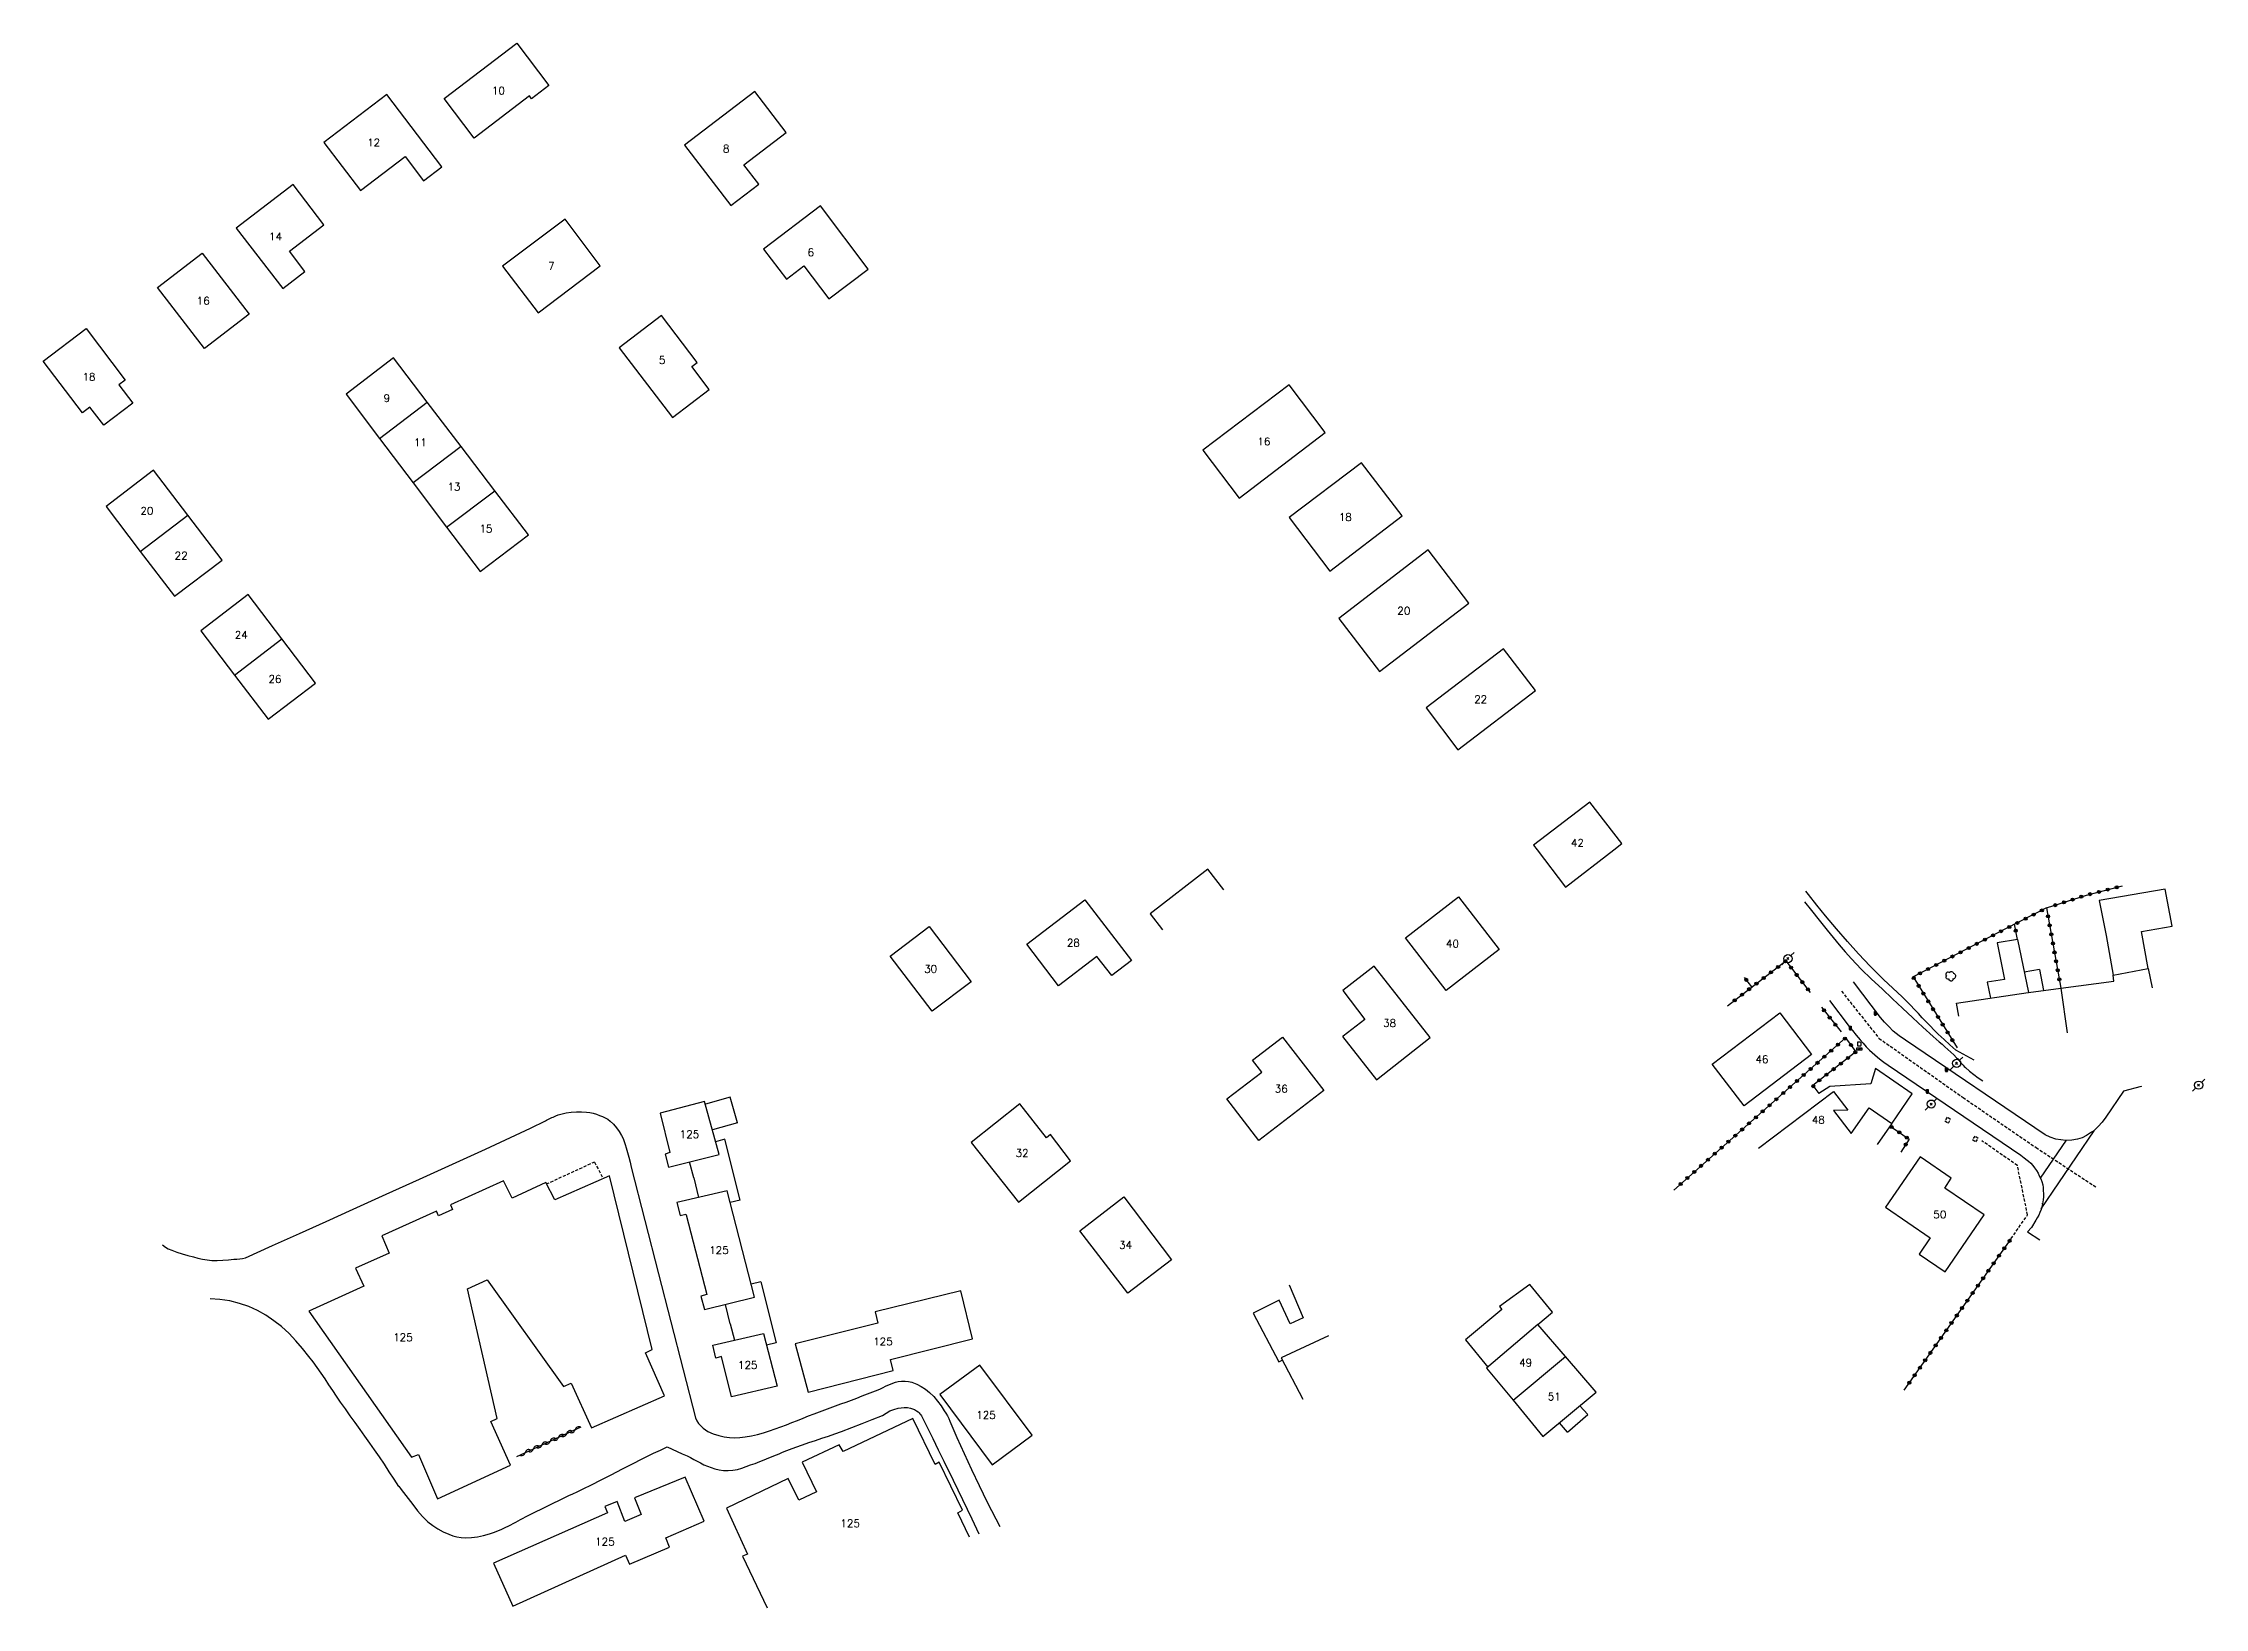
# Model space of a CAD drawing. Header units: millimetres. Extents: x 75126 to 76000, y 157000 to 157993.
# Drawn here: x 75315.3 to 75669.9, y 157546.6 to 157803.4 of the extents above; entities that cross this region are included whole.
import ezdxf
from ezdxf.enums import TextEntityAlignment as Align

# ---------------------------------------------------------------- set-up
doc = ezdxf.new("R2010")
doc.units = ezdxf.units.MM
doc.linetypes.add('DASHED', pattern=[0.75, 0.5, -0.25])
doc.layers.get('0').update_dxf_attribs({"linetype": 'CONTINUOUS'})
for name, color, linetype in [('W0001', 6, 'DASHED'), ('W0008', 7, 'CONTINUOUS'), ('W0017', 7, 'CONTINUOUS'), ('W0020', 2, 'CONTINUOUS'), ('W0071', 7, 'CONTINUOUS'), ('W0101', 7, 'CONTINUOUS'), ('W0104', 1, 'CONTINUOUS'), ('W0112', 1, 'DASHED'), ('W0300', 7, 'CONTINUOUS'), ('W0310', 3, 'CONTINUOUS'), ('W0323', 7, 'CONTINUOUS'), ('W0401', 7, 'CONTINUOUS'), ('W0438', 7, 'CONTINUOUS'), ('W0473', 7, 'CONTINUOUS'), ('W0991', 7, 'CONTINUOUS'), ('W1102', 7, 'CONTINUOUS')]:
    doc.layers.add(name, color=color, linetype=linetype)
doc.styles.get("Standard").update_dxf_attribs({"font": 'romans.shx', "width": 0.85})

# ---------------------------------------------------------------- blocks, each defined once
blk = doc.blocks.new('T473')
for p, q in [((-0.166667, 0.166667), (0.166667, -0.166667)), ((-0.166667, -0.166667), (0.166667, 0.166667)), ((0.500001, 0.500001), (1.000002, 1.000002)), ((-1.000002, -1.000002), (-0.500001, -0.500001))]:
    blk.add_line(p, q)
blk.add_ellipse((0, 0), major_axis=(0.471405, 0.471405), ratio=1, start_param=5.4977871438, end_param=11.780972451)
blk = doc.blocks.new('T300')
for p, q in [((-0.8, 0.51), (-0.86, 0.34)), ((-0.86, 0.34), (-0.86, 0.17)), ((-0.86, 0.17), (-0.74, 0.06)), ((-0.69, 0.63), (-0.8, 0.51)), ((-0.8, -0.06), (-0.74, 0.06)), ((-0.74, 0.06), (-0.69, 0.11)), ((-0.57, 0.69), (-0.69, 0.63)), ((-0.46, 0.69), (-0.57, 0.69)), ((-0.29, 0.63), (-0.46, 0.69)), ((-0.29, 0.63), (-0.17, 0.74)), ((-0.23, 0.57), (-0.29, 0.63)), ((-0.17, 0.74), (-0.06, 0.8)), ((-0.06, 0.8), (0.06, 0.8)), ((0.06, 0.8), (0.23, 0.74)), ((0.23, 0.74), (0.34, 0.63)), ((0.34, 0.63), (0.4, 0.51)), ((0.46, 0.46), (0.34, 0.46)), ((0.4, 0.51), (0.4, 0.46)), ((0.57, 0.4), (0.46, 0.46)), ((0.57, 0.4), (0.69, 0.29)), ((0.69, 0.29), (0.74, 0.17)), ((0.74, 0.06), (0.69, -0.17)), ((0.74, 0.17), (0.74, 0.06)), ((-0.8, -0.17), (-0.8, -0.06)), ((-0.8, -0.23), (-0.8, -0.17)), ((-0.74, -0.34), (-0.8, -0.23)), ((-0.69, -0.4), (-0.74, -0.34)), ((-0.51, -0.46), (-0.69, -0.4)), ((-0.4, -0.46), (-0.51, -0.46)), ((-0.4, -0.46), (-0.34, -0.46)), ((-0.34, -0.46), (-0.34, -0.4)), ((-0.34, -0.51), (-0.34, -0.46)), ((-0.29, -0.63), (-0.34, -0.51)), ((-0.17, -0.74), (-0.29, -0.63)), ((-0.06, -0.8), (-0.17, -0.74)), ((0.06, -0.8), (-0.06, -0.8)), ((0.17, -0.74), (0.06, -0.8)), ((0.23, -0.69), (0.17, -0.74)), ((0.29, -0.46), (0.23, -0.46)), ((0.29, -0.63), (0.23, -0.69)), ((0.46, -0.4), (0.29, -0.46)), ((0.34, -0.51), (0.29, -0.63)), ((0.34, -0.51), (0.34, -0.46)), ((0.57, -0.34), (0.46, -0.4)), ((0.63, -0.29), (0.57, -0.34)), ((0.69, -0.17), (0.63, -0.29))]:
    blk.add_line(p, q)
blk = doc.blocks.new('T401')
for p, q in [((-0.3, 0.3), (0, 0.3)), ((-0.3, -0.25), (-0.3, 0.3)), ((-0.3, 0.15), (0, 0.15)), ((-0.3, 0), (0, 0)), ((0, 0.3), (0, -0.25)), ((-0.3, -0.15), (0, -0.15)), ((-0.3, -0.25), (-0.3, -0.3)), ((-0.3, -0.3), (0, -0.3)), ((0, -0.3), (0, -0.25))]:
    blk.add_line(p, q)
blk = doc.blocks.new('T438')
for p, q in [((-0.4, 0.2), (0.4, 0.2)), ((-0.4, -0.2), (-0.4, 0.2)), ((0.15, 1.1), (-0.3, 1.1)), ((-0.3, 1.1), (-0.3, 0.5)), ((-0.3, 0.5), (0.15, 0.5)), ((0.3, 0.65), (0.3, 0.95)), ((0.4, 0.2), (0.4, -0.2))]:
    blk.add_line(p, q)
at = {"flags": 128}
for points in [[(-0.4, -0.2), (0.4, 0.2)], [(0.4, -0.2), (-0.4, -0.2)]]:
    blk.add_lwpolyline(points, dxfattribs=at)
for centre, major_axis, start_param, end_param in [((0.15, 0.95), (0.106, -0.106), 0.785398, 2.356194), ((0.15, 0.65), (0.106, 0.106), 3.926991, 5.497787)]:
    blk.add_ellipse(centre, major_axis=major_axis, ratio=1, start_param=start_param, end_param=end_param)
blk = doc.blocks.new('t323o')
at = {"color": 0, "linetype": 'Continuous'}
for radius in [0.25, 0.15]:
    blk.add_circle((0, 0), radius, dxfattribs=at)
blk = doc.blocks.new('t310o')
at = {"color": 0, "linetype": 'Continuous'}
for centre, start, end in [((-0.5, 0.38), 216.8699, 323.1304), ((0.5, -0.37), 36.8699, 143.1303)]:
    blk.add_arc(centre, 0.625, start, end, dxfattribs=at)

msp = doc.modelspace()

# ---------------------------------------------------------------- linework, layer by layer
at = {"layer": 'W0001'}
msp.add_lwpolyline([(75610.32, 157647.79), (75616.48, 157640.06), (75630.27, 157630.35), (75642.24, 157622.14), (75652.07, 157615.66)], dxfattribs=at)
at = {"layer": 'W0008'}
for points in [[(75659.5, 157632.19), (75659.47, 157632.14), (75656.6, 157631.41), (75653.69, 157627.13), (75653.69, 157627.13), (75653.11, 157626.31), (75652.45, 157625.57), (75651.7, 157624.89), (75651.36, 157624.64), (75650.54, 157624.1), (75649.78, 157623.74), (75649.05, 157623.51), (75648.09, 157623.33), (75647.15, 157623.3), (75646.32, 157623.38), (75645.47, 157623.51), (75644.55, 157623.83), (75643.72, 157624.2), (75620.82, 157639.74), (75619.79, 157640.47), (75618.81, 157641.24), (75618.07, 157641.98), (75618.06, 157641.98), (75617.35, 157642.74), (75616.72, 157643.49), (75612.29, 157649.31)], [(75608.35, 157646.26), (75611.59, 157642.01), (75612.11, 157641.34), (75612.73, 157640.56), (75613.38, 157639.82), (75613.85, 157639.26), (75614.38, 157638.67), (75614.91, 157638.13), (75615.33, 157637.71), (75616.23, 157636.96), (75616.81, 157636.5), (75617.26, 157636.15), (75617.98, 157635.66), (75639.73, 157620.87), (75640.27, 157620.46), (75640.76, 157620.08), (75640.98, 157619.92), (75641.36, 157619.58), (75641.71, 157619.21), (75642.01, 157618.8), (75642.34, 157618.4), (75642.59, 157617.94), (75642.77, 157617.52), (75643, 157617.02), (75643.17, 157616.56), (75643.35, 157616.04), (75643.43, 157615.6), (75643.43, 157615.09), (75643.48, 157614.56), (75643.45, 157614.04), (75643.43, 157613.54), (75643.29, 157612.9), (75643.29, 157613.02), (75643.23, 157612.52), (75643.09, 157611.98), (75642.88, 157611.48), (75642.68, 157611.03), (75642.45, 157610.6), (75642.21, 157610.2), (75641.48, 157609.01), (75640.84, 157608.32)], [(75640.84, 157608.32), (75642.87, 157607)]]:
    msp.add_lwpolyline(points, dxfattribs=at)
at = {"layer": 'W0017'}
for points in [[(75618.63, 157626.15), (75621.91, 157630.97), (75615.87, 157635.11), (75615.11, 157632.58), (75608.43, 157632.18), (75606.62, 157631.03)], [(75348.43, 157604.06), (75352.86, 157606.05), (75357.28, 157608.04), (75361.7, 157610.03), (75366.12, 157612.02), (75371.55, 157614.48), (75376.97, 157616.93), (75382.4, 157619.4), (75387.81, 157621.89), (75390.28, 157623.03), (75392.74, 157624.18), (75395.2, 157625.34), (75397.65, 157626.51), (75397.86, 157626.62), (75398.07, 157626.72), (75398.28, 157626.83), (75398.49, 157626.94), (75398.7, 157627.05), (75398.92, 157627.15), (75399.13, 157627.25), (75399.35, 157627.34), (75399.77, 157627.49), (75400.19, 157627.63), (75400.63, 157627.74), (75401.06, 157627.83), (75401.9, 157627.94), (75402.74, 157628.01), (75403.58, 157628.02), (75404.42, 157627.97), (75404.96, 157627.89), (75405.5, 157627.77), (75406.02, 157627.61), (75406.54, 157627.42), (75407, 157627.24), (75407.45, 157627.03), (75407.89, 157626.79), (75408.29, 157626.49), (75408.85, 157625.97), (75409.33, 157625.39), (75409.76, 157624.77), (75410.15, 157624.13), (75410.39, 157623.64), (75410.57, 157623.14), (75410.74, 157622.63), (75410.9, 157622.12), (75411.13, 157621.33), (75411.36, 157620.54), (75411.56, 157619.74), (75411.74, 157618.94)], [(75411.74, 157618.94), (75416.19, 157601.42), (75422.27, 157577.81)], [(75334.84, 157606.16), (75335.32, 157605.77), (75335.32, 157605.77), (75335.77, 157605.53), (75336.37, 157605.28), (75337.17, 157604.99), (75338.07, 157604.68), (75338.98, 157604.42), (75339.89, 157604.18), (75340.63, 157604), (75341.38, 157603.84), (75342.13, 157603.71), (75342.9, 157603.63), (75343.81, 157603.61), (75344.72, 157603.66), (75345.63, 157603.74), (75346.53, 157603.81), (75347.01, 157603.85), (75347.49, 157603.89), (75347.96, 157603.94), (75348.43, 157604.06)], [(75373.62, 157566.51), (75372.83, 157567.73), (75372.04, 157568.95), (75371.23, 157570.16), (75370.41, 157571.37), (75369.63, 157572.51), (75368.84, 157573.64), (75368.04, 157574.76), (75367.24, 157575.89), (75366.44, 157577.01), (75365.63, 157578.13), (75364.84, 157579.25), (75364.04, 157580.38), (75363.39, 157581.32), (75362.76, 157582.26), (75362.13, 157583.21), (75361.5, 157584.16), (75360.86, 157585.1), (75360.21, 157586.04), (75359.54, 157586.96), (75358.84, 157587.86), (75357.8, 157589.15), (75356.73, 157590.42), (75355.59, 157591.64), (75354.35, 157592.77), (75353.11, 157593.73), (75351.8, 157594.62), (75350.42, 157595.39), (75348.98, 157596.05), (75347.44, 157596.57), (75345.86, 157596.97), (75344.26, 157597.22), (75342.64, 157597.34)], [(75422.27, 157577.78), (75422.5, 157577.3), (75422.79, 157576.85), (75423.13, 157576.45), (75423.53, 157576.09), (75424.33, 157575.57), (75425.19, 157575.17), (75426.09, 157574.88), (75427, 157574.67), (75427.86, 157574.55), (75428.72, 157574.52), (75429.58, 157574.57), (75430.43, 157574.65), (75431.45, 157574.82), (75432.46, 157575.06), (75433.45, 157575.35), (75434.43, 157575.66), (75435.36, 157575.96), (75436.29, 157576.29), (75437.2, 157576.64), (75438.11, 157577), (75439.02, 157577.37), (75439.92, 157577.73), (75440.83, 157578.09), (75441.74, 157578.45), (75442.62, 157578.77), (75443.49, 157579.09), (75444.37, 157579.42), (75445.25, 157579.74), (75446.12, 157580.06), (75447, 157580.38), (75447.87, 157580.7), (75448.74, 157581.03), (75449.62, 157581.37), (75450.5, 157581.71), (75451.37, 157582.05), (75452.25, 157582.4), (75452.65, 157582.57), (75453.05, 157582.76), (75453.45, 157582.96), (75453.84, 157583.15), (75454.25, 157583.33), (75454.67, 157583.5), (75455.09, 157583.63), (75455.53, 157583.73), (75456.1, 157583.79), (75456.67, 157583.8), (75457.23, 157583.74), (75457.79, 157583.62), (75458.58, 157583.33), (75459.32, 157582.94), (75460.02, 157582.48), (75460.68, 157581.96), (75461.38, 157581.28), (75462, 157580.54), (75462.57, 157579.75), (75463.11, 157578.95), (75463.37, 157578.55), (75463.61, 157578.13), (75463.83, 157577.7), (75464.03, 157577.26)], [(75452.96, 157578.18), (75453.55, 157578.58), (75454.17, 157578.91), (75454.83, 157579.17), (75455.51, 157579.36), (75456.02, 157579.45), (75456.54, 157579.48), (75457.06, 157579.46), (75457.58, 157579.37), (75457.91, 157579.27), (75458.22, 157579.13), (75458.52, 157578.96), (75458.8, 157578.76), (75458.96, 157578.62), (75459.11, 157578.46), (75459.24, 157578.29), (75459.35, 157578.1)], [(75417.63, 157573.01), (75418.45, 157572.64), (75419.26, 157572.27), (75420.07, 157571.9), (75420.89, 157571.53), (75421.45, 157571.26), (75422, 157570.97), (75422.55, 157570.67), (75423.1, 157570.38), (75423.66, 157570.1), (75424.24, 157569.84), (75424.83, 157569.61), (75425.43, 157569.42), (75426.16, 157569.26), (75426.9, 157569.17), (75427.65, 157569.14), (75428.4, 157569.18), (75429.15, 157569.31), (75429.88, 157569.54), (75430.59, 157569.79), (75431.3, 157570.05), (75432.06, 157570.32), (75432.81, 157570.6), (75433.57, 157570.9), (75434.32, 157571.2), (75434.74, 157571.37), (75435.16, 157571.54), (75435.58, 157571.72), (75436, 157571.9), (75436.42, 157572.08), (75436.84, 157572.25), (75437.27, 157572.43), (75437.69, 157572.59), (75438.75, 157572.98), (75439.82, 157573.36), (75440.89, 157573.73), (75441.96, 157574.08), (75443.03, 157574.44), (75444.1, 157574.8), (75445.17, 157575.17), (75446.23, 157575.56), (75447.92, 157576.19), (75449.61, 157576.84), (75451.29, 157577.5), (75452.96, 157578.18)], [(75459.35, 157578.1), (75460.27, 157576.26), (75461.2, 157574.41), (75462.11, 157572.55), (75463.02, 157570.7), (75464.56, 157567.55), (75466.08, 157564.39), (75467.6, 157561.23), (75468.79, 157558.75)], [(75464.03, 157577.23), (75465.18, 157574.58), (75466.36, 157571.94), (75467.56, 157569.32), (75468.8, 157566.71), (75470.16, 157563.94), (75471.56, 157561.19), (75472.21, 157559.94)], [(75373.6, 157566.55), (75373.97, 157566.04), (75374.35, 157565.53), (75374.74, 157565.03), (75375.13, 157564.53), (75375.89, 157563.55), (75376.65, 157562.55), (75377.46, 157561.59), (75378.36, 157560.72), (75379.16, 157560.11), (75380.01, 157559.56), (75380.89, 157559.09), (75381.81, 157558.68), (75382.47, 157558.45), (75383.14, 157558.27), (75383.82, 157558.15), (75384.52, 157558.09), (75385.53, 157558.13), (75386.53, 157558.26), (75387.51, 157558.48), (75388.48, 157558.73), (75389.16, 157558.95), (75389.84, 157559.22), (75390.5, 157559.52), (75391.15, 157559.82), (75391.57, 157560.02), (75391.97, 157560.23), (75392.38, 157560.44), (75392.78, 157560.66), (75393.18, 157560.88), (75393.59, 157561.1), (75393.99, 157561.31), (75394.4, 157561.52), (75395.83, 157562.25), (75397.27, 157562.96), (75398.72, 157563.67), (75400.16, 157564.37), (75400.83, 157564.7), (75401.51, 157565.02), (75402.18, 157565.34), (75402.85, 157565.65), (75403.53, 157565.97), (75404.2, 157566.3), (75404.87, 157566.62), (75405.54, 157566.95), (75406.5, 157567.43), (75407.46, 157567.93), (75408.42, 157568.42), (75409.37, 157568.92), (75410.33, 157569.43), (75411.29, 157569.92), (75412.25, 157570.42), (75413.21, 157570.9), (75414.31, 157571.44), (75415.41, 157571.97), (75416.52, 157572.49), (75417.63, 157573.01)]]:
    msp.add_lwpolyline(points, dxfattribs=at)
at = {"layer": 'W0020'}
for points in [[(75642.95, 157617.14), (75647.23, 157623.33)], [(75651.7, 157624.87), (75643.02, 157612.07)]]:
    msp.add_lwpolyline(points, dxfattribs=at)
at = {"layer": 'W0071'}
for points in [[(75632.07, 157636.5), (75629.1, 157638.11), (75628.12, 157638.98), (75627.15, 157639.86), (75626.2, 157640.77), (75625.53, 157641.42), (75624.88, 157642.09), (75624.23, 157642.77), (75623.58, 157643.45), (75622.94, 157644.13), (75622.3, 157644.81), (75621.65, 157645.48), (75620.99, 157646.15), (75620.25, 157646.88), (75619.5, 157647.6), (75618.74, 157648.31), (75617.98, 157649.02), (75617.23, 157649.73), (75616.48, 157650.45), (75615.74, 157651.18), (75615.01, 157651.93), (75613.13, 157653.93), (75611.29, 157655.97), (75609.49, 157658.05), (75607.72, 157660.14), (75606.29, 157661.89), (75604.89, 157663.66), (75604.46, 157664.22)], [(75604.27, 157662.48), (75605.4, 157661.04), (75606.67, 157659.43), (75607.96, 157657.83), (75608.94, 157656.62), (75609.91, 157655.42), (75610.91, 157654.24), (75611.94, 157653.08), (75613.57, 157651.4), (75615.26, 157649.77), (75616.97, 157648.16), (75618.68, 157646.55), (75620.34, 157645), (75622, 157643.45), (75623.68, 157641.91), (75625.36, 157640.37), (75625.84, 157639.94), (75626.32, 157639.51), (75626.81, 157639.08), (75627.3, 157638.65), (75627.79, 157638.22), (75628.27, 157637.78), (75628.74, 157637.34), (75629.2, 157636.88), (75629.39, 157636.69), (75629.57, 157636.48), (75629.74, 157636.27), (75629.91, 157636.06), (75630.08, 157635.86), (75630.26, 157635.65), (75630.45, 157635.45), (75630.65, 157635.27), (75631.33, 157634.69), (75632.05, 157634.15), (75632.75, 157633.59), (75633.5, 157633.06)]]:
    msp.add_lwpolyline(points, dxfattribs=at)
at = {"layer": 'W0101'}
for points in [[(75392.96, 157803.35), (75398.24, 157796.42), (75395.38, 157794.23), (75395.02, 157794.71), (75385.96, 157787.79), (75381.02, 157794.26)], [(75430.23, 157783.42), (75437.15, 157788.69), (75432.02, 157795.41), (75420.49, 157786.61), (75428.06, 157776.7), (75432.67, 157780.24)], [(75374.62, 157784.76), (75377.65, 157780.78), (75380.66, 157783.07), (75371.65, 157794.93), (75361.31, 157787.07), (75367.3, 157779.19)], [(75354.55, 157763.11), (75358.17, 157765.91), (75355.65, 157769.25), (75361.29, 157773.58), (75356.25, 157780.17), (75346.9, 157773.02)], [(75396.45, 157759.09), (75406.66, 157766.84), (75400.88, 157774.5), (75390.62, 157766.77)], [(75442.78, 157776.67), (75433.43, 157769.55), (75437.19, 157764.63), (75440.05, 157766.82), (75444.15, 157761.4), (75450.63, 157766.3)], [(75349.02, 157758.9), (75341.69, 157753.27), (75334, 157763.28), (75341.33, 157768.91)], [(75328.72, 157748.07), (75327.68, 157747.28), (75329.94, 157744.31), (75325.18, 157740.68), (75322.91, 157743.66), (75321.72, 157742.72), (75315.26, 157751.18), (75322.29, 157756.53)], [(75409.74, 157753.35), (75418.49, 157741.92), (75424.55, 157746.52), (75421.7, 157750.29), (75422.58, 157750.96), (75416.72, 157758.68)], [(75511.51, 157728.72), (75525.6, 157739.48), (75519.68, 157747.29), (75505.52, 157736.55)], [(75538.22, 157725.78), (75531.54, 157734.49), (75519.71, 157725.52), (75526.39, 157716.71)], [(75534.52, 157700.25), (75549.18, 157711.46), (75542.49, 157720.2), (75527.84, 157708.98)], [(75547.39, 157687.42), (75560.09, 157697.13), (75554.88, 157703.96), (75542.15, 157694.27)], [(75493.82, 157652.85), (75490.57, 157650.35), (75488.14, 157653.51), (75481.86, 157648.7), (75476.65, 157655.49), (75486.16, 157662.78)], [(75545.43, 157647.93), (75538.8, 157656.53), (75547.5, 157663.26), (75554.16, 157654.65)], [(75467.49, 157649.36), (75461.14, 157644.51), (75454.24, 157653.53), (75460.6, 157658.39)], [(75533.64, 157651.89), (75528.48, 157647.92), (75532.11, 157643.14), (75528.55, 157640.42), (75528.46, 157640.36), (75534.02, 157633.27), (75542.83, 157640.19)], [(75600.22, 157644.27), (75605.42, 157637.43), (75594.35, 157628.98), (75589.12, 157635.84)], [(75509.49, 157630.12), (75515.19, 157634.5), (75513.68, 157636.48), (75518.6, 157640.25), (75525.37, 157631.48), (75514.73, 157623.3)], [(75417.84, 157618.92), (75426.16, 157621), (75423.78, 157629.71), (75416.47, 157627.79), (75418.07, 157621.31), (75417.3, 157621.07)], [(75467.51, 157622.99), (75475.28, 157613.19), (75483.82, 157619.96), (75480.53, 157624.27), (75479.88, 157623.75), (75475.48, 157629.3)], [(75627.31, 157601.72), (75633.7, 157611.11), (75627.26, 157615.49), (75628.33, 157617.09), (75623.2, 157620.59), (75617.56, 157612.33), (75624.88, 157607.33), (75623.05, 157604.65)], [(75390.79, 157616.67), (75382.08, 157612.76), (75382.41, 157611.97), (75380.1, 157610.93), (75379.77, 157611.72), (75370.8, 157607.63), (75372.04, 157604.83), (75366.48, 157602.35), (75367.87, 157599.37), (75358.81, 157595.29), (75375.66, 157571.34), (75376.82, 157571.75), (75379.97, 157564.48), (75391.93, 157570.01), (75388.72, 157577.18), (75389.75, 157577.68), (75384.89, 157598.98), (75388.08, 157600.45), (75400.62, 157582.91), (75401.9, 157583.45), (75405.22, 157576.12), (75417.17, 157581.4), (75414.07, 157588.45), (75415.16, 157588.98), (75408.17, 157617.52), (75399.22, 157613.55), (75397.74, 157616.4), (75392.18, 157613.86)], [(75485.36, 157608.5), (75492.55, 157614.04), (75500.4, 157603.71), (75493.24, 157598.27)], [(75440.79, 157581.98), (75454.7, 157585.54), (75454.27, 157587.38), (75467.73, 157590.77), (75465.83, 157598.63), (75451.75, 157595.2), (75452.19, 157593.33), (75438.63, 157589.92)], [(75425.1, 157589.7), (75433.43, 157591.65), (75435.7, 157583), (75428.17, 157581.25), (75426.56, 157587.83), (75425.61, 157587.58)], [(75462.39, 157581.59), (75470.98, 157570.06), (75477.51, 157574.93), (75468.91, 157586.45)], [(75420.58, 157568.04), (75412.27, 157564.64), (75413.38, 157561.9), (75410.7, 157560.77), (75409.42, 157564.06), (75407.38, 157563.22), (75407.82, 157562.18), (75389.15, 157553.92), (75392.33, 157546.89), (75410.77, 157555.24), (75411.47, 157553.78), (75418.04, 157556.58), (75417.4, 157558.07), (75423.71, 157560.83)]]:
    msp.add_lwpolyline(points, close=True, dxfattribs=at)
for points in [[(75372.75, 157751.72), (75364.95, 157745.78), (75370.45, 157738.5)], [(75378.28, 157744.46), (75372.75, 157751.72)], [(75383.82, 157737.19), (75378.28, 157744.46)], [(75370.45, 157738.5), (75375.94, 157731.22)], [(75389.35, 157729.93), (75383.82, 157737.19)], [(75338.97, 157725.91), (75333.36, 157733.27), (75325.57, 157727.33), (75331.18, 157719.97)], [(75375.94, 157731.22), (75381.44, 157723.94)], [(75381.44, 157723.94), (75386.94, 157716.67), (75394.88, 157722.67), (75389.35, 157729.93)], [(75344.59, 157718.55), (75338.97, 157725.91)], [(75331.18, 157719.97), (75336.79, 157712.61), (75344.59, 157718.55)], [(75354.41, 157705.62), (75348.88, 157712.87), (75341.09, 157706.92), (75346.62, 157699.67)], [(75359.95, 157698.37), (75354.41, 157705.62)], [(75346.62, 157699.67), (75352.16, 157692.42), (75359.95, 157698.37)], [(75574.26, 157672.01), (75569.02, 157678.81), (75559.79, 157671.77), (75560.37, 157671)], [(75572.95, 157671), (75574.26, 157672.01)], [(75508.98, 157664.42), (75506.37, 157667.81), (75496.91, 157660.48), (75498.91, 157657.89)], [(75560.37, 157671), (75565.03, 157664.89), (75572.95, 157671)], [(75655.02, 157649.42), (75654.87, 157650.4), (75660.66, 157651.53), (75661.32, 157648.35)], [(75629.57, 157643.72), (75629.57, 157643.72), (75629.57, 157643.72), (75629.2, 157645.84), (75640.96, 157647.56), (75640.98, 157647.56)], [(75640.98, 157647.56), (75646.33, 157648.27)], [(75646.33, 157648.27), (75655.02, 157649.42)], [(75596.71, 157622.03), (75608.99, 157631.36), (75611.34, 157628.28), (75609, 157628.22), (75611.92, 157624.43), (75614.84, 157628.63), (75618.58, 157626.09), (75616.19, 157622.62)], [(75423.17, 157597.76), (75423.75, 157595.54), (75431.98, 157597.59), (75427.49, 157615.06), (75419.22, 157613.12), (75419.76, 157610.98), (75420.71, 157611.2), (75420.75, 157611.08)], [(75420.75, 157611.08), (75424.12, 157598.05), (75423.18, 157597.76)], [(75526.17, 157591.27), (75518.37, 157587.63), (75521.95, 157580.87)], [(75526.17, 157591.27), (75518.37, 157587.63), (75521.95, 157580.87)], [(75565.04, 157587.84), (75560.51, 157593.09), (75552.08, 157585.92)], [(75556.42, 157580.67), (75561.33, 157574.73), (75570.08, 157582.01), (75565.04, 157587.84)], [(75552.08, 157585.92), (75556.42, 157580.67)], [(75467.22, 157558.2), (75465.32, 157562.18), (75466.11, 157562.61), (75462.26, 157570.53), (75461.63, 157570.14), (75457.92, 157577.68), (75446.51, 157572.24), (75445.88, 157573.36), (75439.78, 157570.51), (75442.12, 157565.66), (75439.26, 157564.27), (75437.47, 157567.85), (75427.35, 157562.95)], [(75427.35, 157562.95), (75430.81, 157555.42), (75430.02, 157555.06), (75434.05, 157546.62)]]:
    msp.add_lwpolyline(points, dxfattribs=at)
at = {"layer": 'W0104'}
for points in [[(75660.66, 157651.53), (75659.52, 157657.6), (75664.55, 157658.45), (75663.42, 157664.55), (75652.62, 157662.7), (75653.73, 157656.94), (75654.87, 157650.4)], [(75639.21, 157656.26), (75635.87, 157655.71), (75637.09, 157649.73), (75634.2, 157649.27), (75634.74, 157646.65)], [(75639.21, 157656.26), (75640.98, 157647.56)], [(75642.81, 157651.37), (75640.3, 157650.9)], [(75642.81, 157651.37), (75643.48, 157647.89)], [(75429.16, 157626.2), (75427.98, 157630.38), (75423.9, 157629.28)], [(75429.16, 157626.2), (75425.05, 157625.07)], [(75429.61, 157613.52), (75427.09, 157623.52), (75425.59, 157623.09)], [(75421.99, 157617.16), (75421.32, 157619.79)], [(75421.99, 157617.16), (75422.76, 157613.95)], [(75429.61, 157613.52), (75427.99, 157613.11)], [(75432.99, 157600.1), (75431.44, 157599.7)], [(75432.99, 157600.1), (75435.49, 157590.11), (75433.94, 157589.7)], [(75519.69, 157599.6), (75521.97, 157594.18), (75519.84, 157593.2), (75518.04, 157597.08), (75513.78, 157594.95), (75517.99, 157586.98), (75518.56, 157587.27)], [(75560.5, 157593.12), (75562.9, 157595.15), (75559.18, 157599.69), (75554.18, 157596.05), (75554.59, 157595.57), (75548.62, 157590.59), (75552.3, 157586.1)], [(75427.99, 157593.21), (75427.19, 157596.4)], [(75427.99, 157593.21), (75428.68, 157590.54)], [(75565.38, 157575.43), (75568.7, 157578.33), (75567.38, 157579.76)], [(75565.38, 157575.43), (75564.05, 157576.99)]]:
    msp.add_lwpolyline(points, dxfattribs=at)
at = {"layer": 'W0112'}
for points in [[(75627.85, 157626.14), (75628.22, 157626.72), (75627.68, 157627.1), (75627.27, 157626.51)], [(75632.38, 157623.06), (75632.76, 157623.63), (75632.21, 157624.02), (75631.8, 157623.44)]]:
    msp.add_lwpolyline(points, close=True, dxfattribs=at)
for points in [[(75638.14, 157607.19), (75640.85, 157611.08), (75639.18, 157619.19), (75633.33, 157623.26)], [(75405.72, 157619.76), (75397.87, 157616.16)], [(75405.72, 157619.76), (75407.11, 157617.05)]]:
    msp.add_lwpolyline(points, dxfattribs=at)
at = {"layer": 'W0310'}
msp.add_lwpolyline([(75392.97, 157571.46), (75403.54, 157576.3)], dxfattribs=at)
at = {"layer": 'W0323'}
for points in [[(75643.96, 157661.45), (75650.52, 157663.57), (75656.41, 157665.08)], [(75643.96, 157661.45), (75637.22, 157658.01), (75622.06, 157650.14), (75629.31, 157638.49)], [(75643.96, 157661.45), (75646.33, 157648.27)], [(75639.21, 157656.26), (75638.7, 157658.77)], [(75591.61, 157645.38), (75601.19, 157652.77), (75605.2, 157647.58)], [(75591.62, 157645.38), (75601.19, 157652.77), (75605.2, 157647.57)], [(75595.63, 157648.5), (75594.38, 157650.04)], [(75607.03, 157645.2), (75610.25, 157641.11)], [(75607.04, 157645.19), (75610.24, 157641.11)], [(75611, 157640.13), (75582.79, 157615.16)], [(75610.99, 157640.13), (75612.69, 157637.85), (75605.6, 157632.32), (75606.61, 157631.03)], [(75618.46, 157625.56), (75621.42, 157623.51), (75620.07, 157621.37)], [(75620.59, 157582.33), (75638.14, 157607.18)]]:
    msp.add_lwpolyline(points, dxfattribs=at)
at = {"layer": 'W1102'}
for points in [[(75370.45, 157738.5), (75378.28, 157744.46)], [(75383.82, 157737.19), (75375.94, 157731.22)], [(75381.44, 157723.94), (75389.35, 157729.93)], [(75331.18, 157719.97), (75338.97, 157725.91)], [(75346.62, 157699.67), (75354.41, 157705.62)], [(75646.33, 157648.27), (75647.36, 157640.97)], [(75556.42, 157580.67), (75565.04, 157587.84)]]:
    msp.add_lwpolyline(points, dxfattribs=at)

# ---------------------------------------------------------------- block references
at = {"layer": 'W0300'}
msp.add_blockref('T300', (75628.3, 157650.24), dxfattribs=at)
at = {"layer": 'W0310', "rotation": 24.58343372406608}
for p in [(75401.15, 157575.2), (75402.52, 157575.83), (75394.33, 157572.08), (75395.7, 157572.71), (75397.06, 157573.33), (75398.42, 157573.95), (75399.79, 157574.58)]:
    msp.add_blockref('t310o', p, dxfattribs=at)
at = {"layer": 'W0323'}
for p, rotation in [((75652.56, 157664.09), 14.36458244990405), ((75654.01, 157664.47), 14.36458244990405), ((75655.47, 157664.84), 14.36458244990405), ((75641.85, 157660.37), 207.0290704600761), ((75643.19, 157661.05), 207.0290704600761), ((75645.39, 157661.91), 17.92257188391768), ((75646.82, 157662.37), 17.92257188391768), ((75648.24, 157662.83), 17.92257188391768), ((75649.67, 157663.3), 17.92257188391768), ((75651.11, 157663.72), 14.36458244990405), ((75635.18, 157656.95), 207.4514615680885), ((75636.51, 157657.64), 207.4514615680885), ((75637.84, 157658.33), 207.0290704600761), ((75638.91, 157657.72), 101.5466905459273), ((75639.18, 157659.01), 207.0290704600761), ((75640.52, 157659.69), 207.0290704600761), ((75644.21, 157660.08), 280.1831760038336), ((75644.47, 157658.6), 280.1831760038336), ((75644.74, 157657.12), 280.1831760038336), ((75628.52, 157653.49), 207.4514615680885), ((75629.85, 157654.18), 207.4514615680885), ((75631.19, 157654.87), 207.4514615680885), ((75632.52, 157655.57), 207.4514615680885), ((75633.85, 157656.26), 207.4514615680885), ((75645, 157655.65), 280.1831760038336), ((75645.27, 157654.17), 280.1831760038336), ((75594.69, 157649.66), 129.0379333016018), ((75597.55, 157649.96), 37.68265671651694), ((75597.55, 157649.96), 37.6589779655509), ((75598.74, 157650.88), 37.68265671651694), ((75598.74, 157650.88), 37.6589779655509), ((75599.92, 157651.79), 37.68265671651694), ((75599.93, 157651.79), 37.6589779655509), ((75601.11, 157652.71), 37.68265671651694), ((75601.12, 157652.71), 37.6589779655509), ((75602.05, 157651.66), 307.7171739827739), ((75602.05, 157651.66), 307.6330045711826), ((75602.96, 157650.47), 307.7171739827739), ((75602.97, 157650.47), 307.6330045711826), ((75622.18, 157649.95), 301.8792075837156), ((75623.2, 157650.73), 207.4514615680885), ((75624.53, 157651.42), 207.4514615680885), ((75625.86, 157652.11), 207.4514615680885), ((75627.19, 157652.8), 207.4514615680885), ((75645.53, 157652.7), 280.1831760038336), ((75645.8, 157651.22), 280.1831760038336), ((75646.06, 157649.74), 280.1831760038336), ((75592.8, 157646.29), 37.6589779655509), ((75592.8, 157646.29), 37.68265671651694), ((75593.99, 157647.21), 37.68265671651694), ((75593.99, 157647.21), 37.6589779655509), ((75595.17, 157648.13), 37.68265671651694), ((75595.18, 157648.13), 37.6589779655509), ((75596.36, 157649.04), 37.68265671651694), ((75596.37, 157649.04), 37.6589779655509), ((75603.88, 157649.29), 307.7171739827739), ((75603.88, 157649.28), 307.6330045711826), ((75604.8, 157648.1), 307.7171739827739), ((75604.8, 157648.09), 307.6330045711826), ((75622.97, 157648.68), 301.8792075837156), ((75623.76, 157647.4), 301.8792075837156), ((75624.55, 157646.13), 301.8792075837156), ((75607.46, 157644.65), 308.1491611281151), ((75607.47, 157644.64), 308.1695981453138), ((75608.39, 157643.46), 308.1695981453138), ((75608.39, 157643.47), 308.1491611281151), ((75625.35, 157644.85), 301.8792075837156), ((75626.14, 157643.58), 301.8792075837156), ((75609.32, 157642.29), 308.1491611281151), ((75609.32, 157642.29), 308.1695981453138), ((75609.74, 157639.02), 221.5154403366959), ((75610.87, 157640.02), 221.5154403366959), ((75611.88, 157638.95), 306.6963846530076), ((75626.93, 157642.31), 301.8792075837156), ((75627.72, 157641.03), 301.8792075837156), ((75628.51, 157639.76), 301.8792075837156), ((75606.38, 157636.04), 221.5154403366959), ((75607.5, 157637.03), 221.5154403366959), ((75608.62, 157638.03), 221.5154403366959), ((75610.22, 157635.92), 217.9397700542736), ((75611.4, 157636.85), 217.9397700542736), ((75612.58, 157637.77), 217.9397700542736), ((75601.88, 157632.06), 221.5154403366959), ((75603.01, 157633.06), 221.5154403366959), ((75604.13, 157634.05), 221.5154403366959), ((75605.25, 157635.04), 221.5154403366959), ((75605.68, 157632.21), 308.2454583316319), ((75606.67, 157633.16), 217.9397700542736), ((75607.85, 157634.08), 217.9397700542736), ((75609.03, 157635), 217.9397700542736), ((75598.51, 157629.08), 221.5154403366959), ((75599.64, 157630.07), 221.5154403366959), ((75600.76, 157631.07), 221.5154403366959), ((75594.02, 157625.1), 221.5154403366959), ((75595.14, 157626.1), 221.5154403366959), ((75596.27, 157627.09), 221.5154403366959), ((75597.39, 157628.09), 221.5154403366959), ((75618.57, 157625.49), 325.225432400803), ((75590.65, 157622.12), 221.5154403366959), ((75591.77, 157623.11), 221.5154403366959), ((75592.9, 157624.11), 221.5154403366959), ((75619.8, 157624.63), 325.225432400803), ((75620.87, 157622.64), 237.8000036206809), ((75621.03, 157623.77), 325.225432400803), ((75586.16, 157618.14), 221.5154403366959), ((75587.28, 157619.14), 221.5154403366959), ((75588.4, 157620.13), 221.5154403366959), ((75589.53, 157621.13), 221.5154403366959), ((75583.91, 157616.15), 221.5154403366959), ((75585.04, 157617.15), 221.5154403366959), ((75636.16, 157604.38), 54.77354034907958), ((75637.03, 157605.61), 54.77354034907958), ((75637.89, 157606.83), 54.77354034907958), ((75633.56, 157600.7), 54.77354034907958), ((75634.43, 157601.93), 54.77354034907958), ((75635.29, 157603.16), 54.77354034907958), ((75630.97, 157597.03), 54.77354034907958), ((75631.83, 157598.25), 54.77354034907958), ((75632.7, 157599.48), 54.77354034907958), ((75628.37, 157593.35), 54.77354034907958), ((75629.24, 157594.58), 54.77354034907958), ((75630.1, 157595.8), 54.77354034907958), ((75625.78, 157589.68), 54.77354034907958), ((75626.64, 157590.9), 54.77354034907958), ((75627.51, 157592.13), 54.77354034907958), ((75623.18, 157586), 54.77354034907958), ((75624.05, 157587.23), 54.77354034907958), ((75624.91, 157588.45), 54.77354034907958), ((75621.45, 157583.55), 54.77354034907958), ((75622.32, 157584.78), 54.77354034907958)]:
    msp.add_blockref('t323o', p, dxfattribs=dict(at, rotation=rotation))
at = {"layer": 'W0401'}
for p in [(75616.01, 157644.17), (75611.93, 157641.77), (75627.69, 157634.94), (75624.56, 157631.37)]:
    msp.add_blockref('T401', p, dxfattribs=at)
at = {"layer": 'W0438'}
msp.add_blockref('T438', (75613.25, 157638.31), dxfattribs=at)
at = {"layer": 'W0473'}
for p in [(75601.53, 157653.14), (75629.2, 157635.96), (75668.92, 157632.38), (75625.04, 157629.27)]:
    msp.add_blockref('T473', p, dxfattribs=at)

# ---------------------------------------------------------------- texts
at = {"layer": 'W0991'}
for s, p in [('10', (75389.94, 157795.57)), ('12', (75369.47, 157787.06)), ('8', (75427.31, 157786.05)), ('14', (75353.36, 157771.64)), ('7', (75398.63, 157766.8)), ('6', (75441.19, 157769.04)), ('16', (75341.51, 157761.09)), ('5', (75416.81, 157751.35)), ('18', (75322.77, 157748.61)), ('9', (75371.62, 157745.11)), ('16', (75515.55, 157738)), ('11', (75377.14, 157737.84)), ('13', (75382.65, 157730.57)), ('20', (75332.27, 157726.62)), ('18', (75528.91, 157725.6)), ('15', (75387.9, 157723.7)), ('22', (75337.88, 157719.26)), ('20', (75538.51, 157710.22)), ('24', (75347.75, 157706.27)), ('24', (75347.75, 157706.27)), ('26', (75353.28, 157699.02)), ('22', (75551.11, 157695.69)), ('42', (75566.98, 157672.14)), ('28', (75484.28, 157655.74)), ('40', (75546.48, 157655.59)), ('30', (75460.87, 157651.45)), ('38', (75536.17, 157642.58)), ('46', (75597.27, 157636.63)), ('36', (75518.39, 157631.78)), ('48', (75606.51, 157626.69)), ('125', (75421.29, 157624.32)), ('32', (75475.87, 157621.24)), ('50', (75626.46, 157611.15)), ('125', (75426.12, 157605.3)), ('34', (75492.85, 157606.15)), ('125', (75374.27, 157591)), ('125', (75453.03, 157590.31)), ('125', (75430.85, 157586.45)), ('49', (75558.49, 157586.83)), ('51', (75563.19, 157581.28)), ('125', (75469.95, 157578.26)), ('125', (75407.41, 157557.47)), ('125', (75447.66, 157560.47))]:
    msp.add_text(s, height=1.25, dxfattribs=at).set_placement(p, align=Align.MIDDLE_CENTER)

doc.saveas('drawing.dxf')
